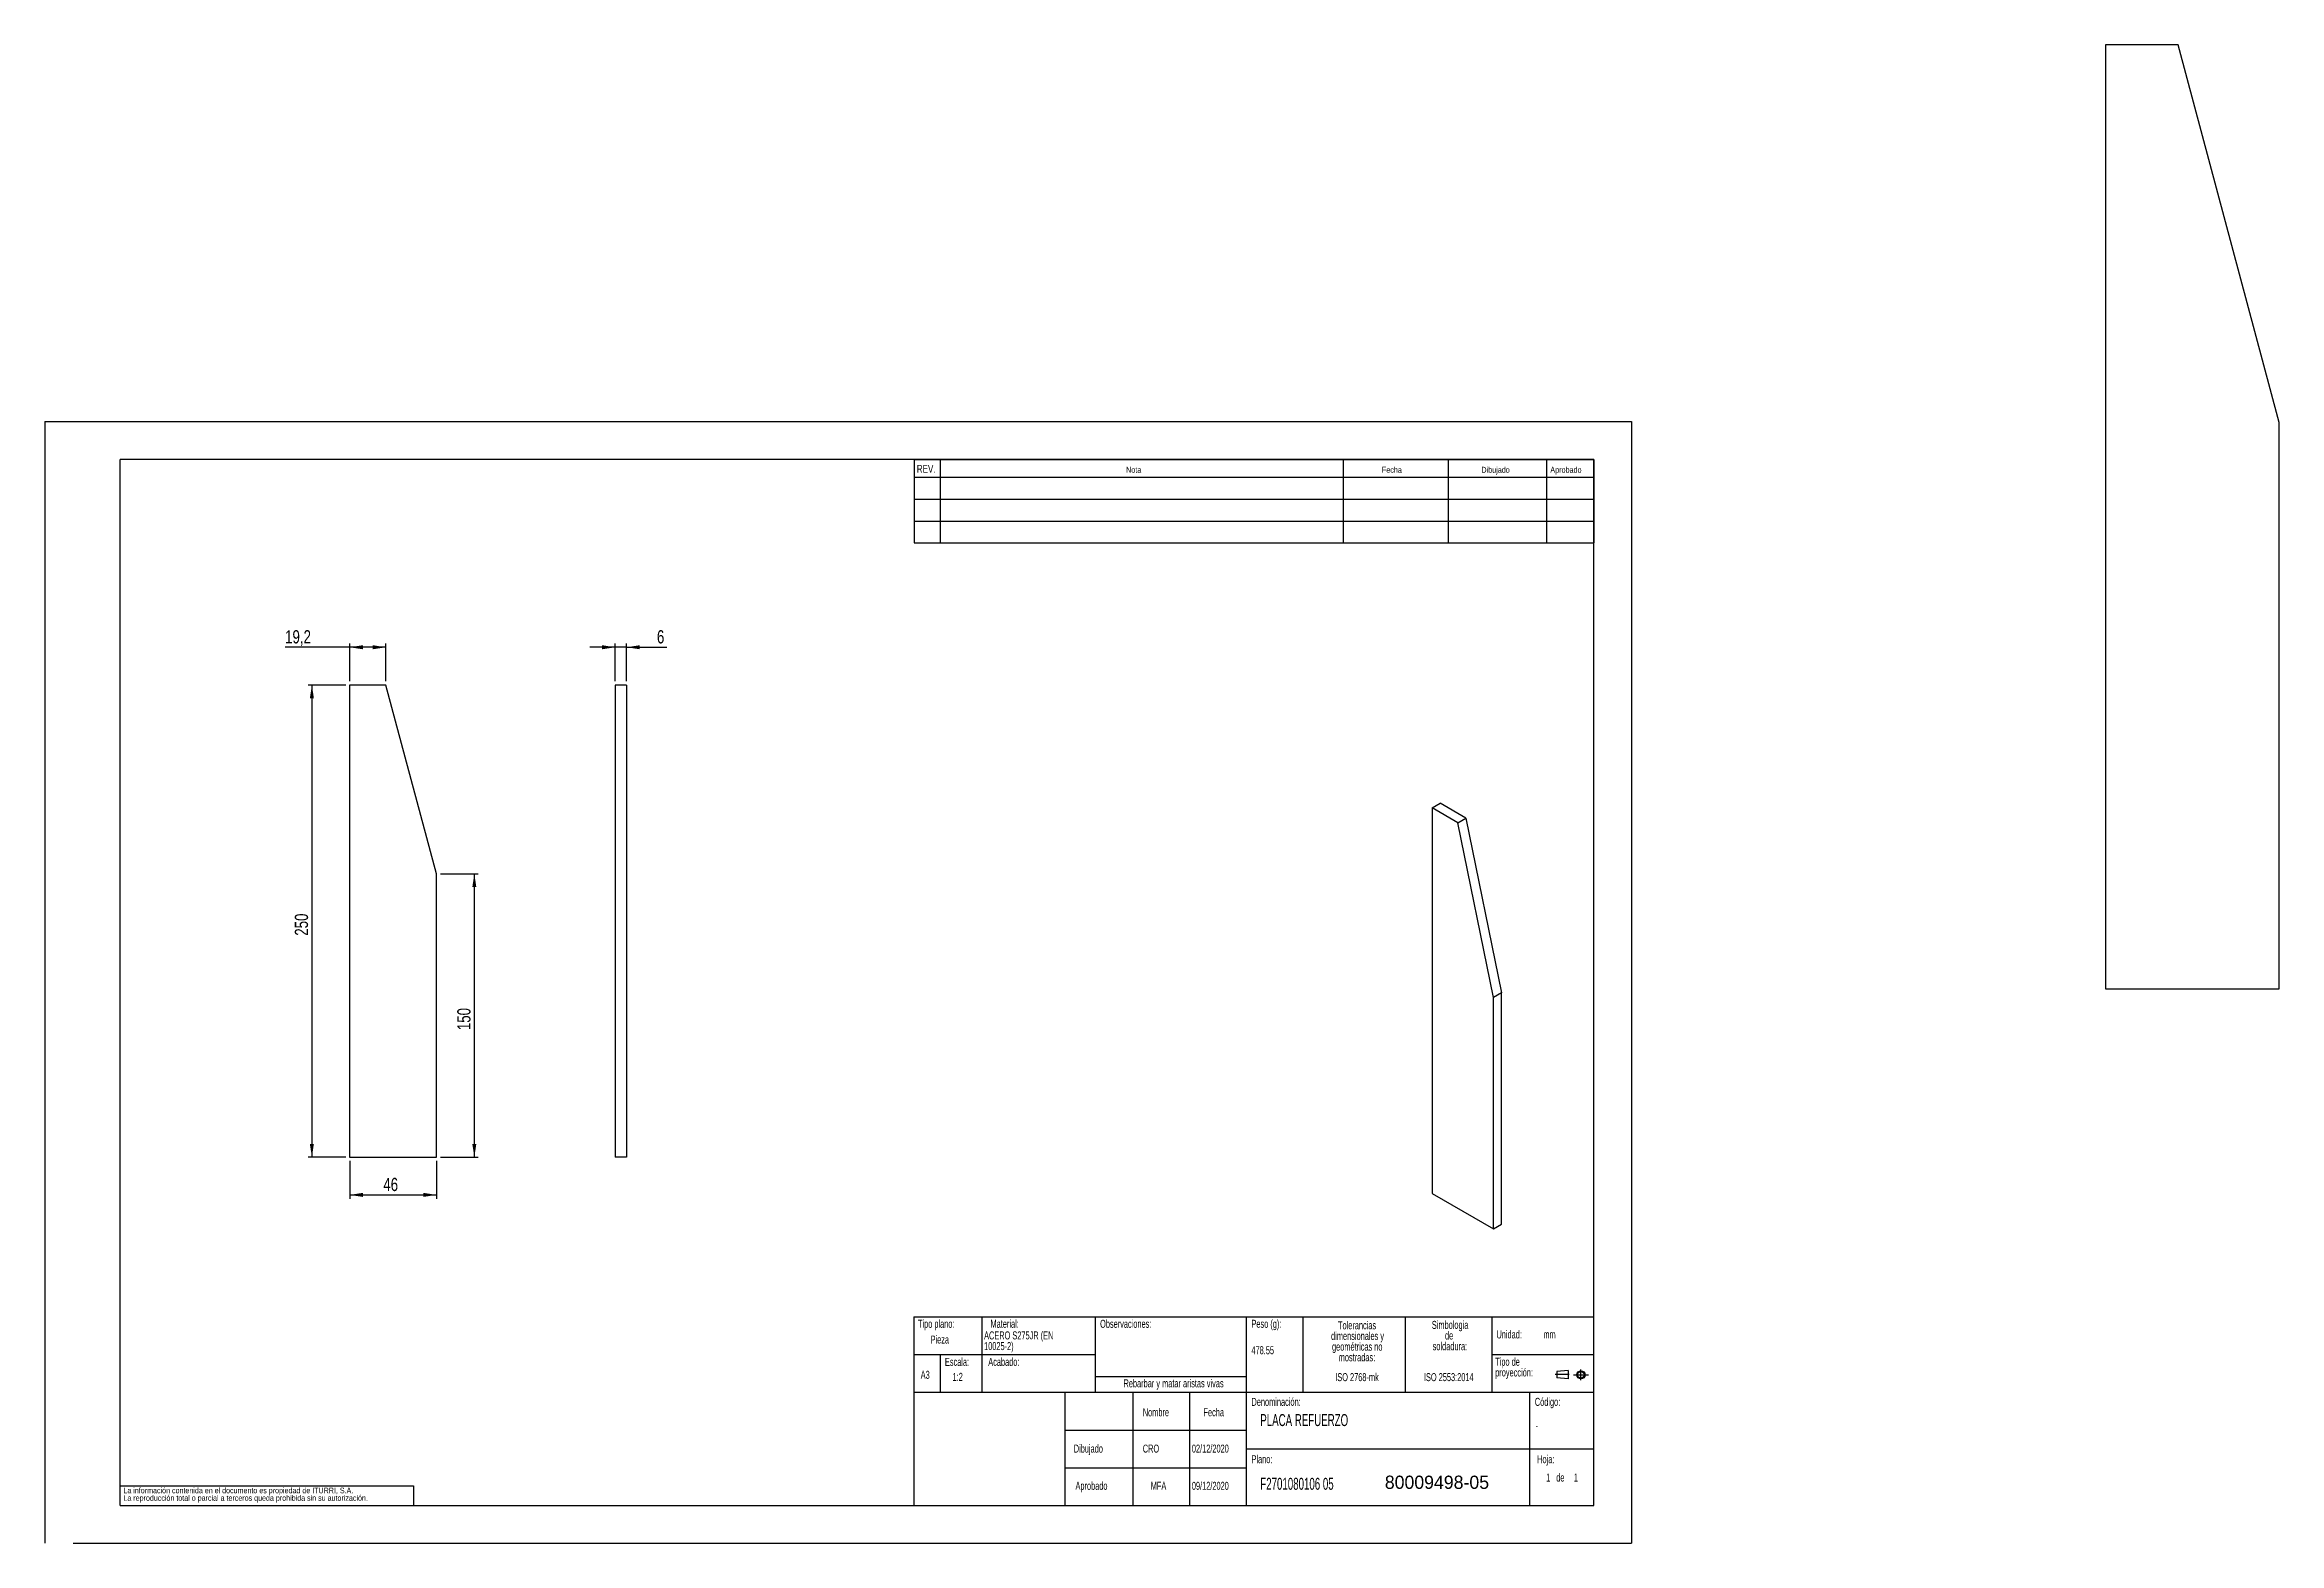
# Model space of a CAD drawing. Extents: x 0 to 2826, y 0 to 813.
# Drawn here: x 0 to 591, y 0 to 397 of the extents above.
import ezdxf

# ---------------------------------------------------------------- set-up
doc = ezdxf.new("R2010")
doc.units = 0
doc.linetypes.add('SLD-CENTRADA-TRAZOS-LARGOS', pattern=[19.05, 15.24, -1.27, 1.27, -1.27])
doc.linetypes.add('SLD-CONTINUA', pattern=[0])
doc.layers.get('0').update_dxf_attribs({"linetype": 'CONTINUOUS'})
doc.layers.add('FORMATO', color=7, linetype='SLD-CONTINUA')
doc.layers.add('SLD-0', color=179, linetype='SLD-CONTINUA')
doc.styles.add('SLDTEXTSTYLE0', font='TXT', dxfattribs={"width": 0.605})
doc.styles.add('SLDTEXTSTYLE1', font='TXT', dxfattribs={"width": 0.75})
doc.dimstyles.new('SLDDIMSTYLE0', dxfattribs={"dimtxt": 3.5, "dimasz": 3.5, "dimexe": 0, "dimexo": 0.0625, "dimgap": 0.875, "dimtad": 1, "dimdec": 1, "dimlfac": 2, "dimrnd": 1e-09, "dimzin": 12, "dimdsep": 46, "dimtxsty": 'SLDTEXTSTYLE1', "dimsah": 1, "dimcen": 0.09, "dimadec": 0, "dimazin": 0, "dimtfac": 1, "dimtdec": 1, "dimtofl": 0, "dimtmove": 0, "dimatfit": 3, "dimfxl": 1, "dimtolj": 1, "dimtzin": 12, "dimarcsym": 0})
doc.dimstyles.new('SLDDIMSTYLE1', dxfattribs={"dimtxt": 3.5, "dimasz": 3.5, "dimexe": 0, "dimexo": 0.0625, "dimgap": 0.875, "dimtad": 1, "dimdec": 1, "dimlfac": 2, "dimrnd": 1e-09, "dimzin": 12, "dimdsep": 46, "dimtxsty": 'SLDTEXTSTYLE1', "dimsah": 1, "dimcen": 0.09, "dimadec": 0, "dimazin": 0, "dimtfac": 1, "dimtdec": 1, "dimtmove": 0, "dimatfit": 0, "dimfxl": 1, "dimtolj": 1, "dimtzin": 12, "dimarcsym": 0})

# ---------------------------------------------------------------- blocks, each defined once
blk = doc.blocks.new('BLOQUE3')
at = {"color": 7, "linetype": 'SLD-CENTRADA-TRAZOS-LARGOS'}
for p, q in [((397.92, 130.06), (394.8, 130.06)), ((398.88, 130.02), (402.16, 130.02)), ((400.52, 128.85), (400.52, 131.19))]:
    blk.add_line(p, q, dxfattribs=at)
at = {"color": 7, "linetype": 'SLD-CONTINUA'}
for p, q in [((397.68, 130.95), (395.23, 130.77)), ((395.23, 130.77), (395.23, 129.34)), ((397.68, 129.16), (395.23, 129.34)), ((397.68, 130.95), (397.68, 129.16))]:
    blk.add_line(p, q, dxfattribs=at)
for radius in [0.892, 0.713]:
    blk.add_circle((400.52, 130.02), radius, dxfattribs=at)
blk = doc.blocks.new('SW_NOTE_0')
at = {"layer": 'SLD-0', "color": 0, "attachment_point": 2, "style": 'SLDTEXTSTYLE0'}
for s, insert, char_height in [('dimensionales y', (7.54, -0.09), 2.1167), ('Tolerancias', (7.41, 2.73), 2.1167), ('geométricas no', (7.46, -2.92), 2.1167), ('mostradas:', (7.38, -5.74), 2.117)]:
    blk.add_mtext(s, dxfattribs=dict(at, insert=insert, char_height=char_height))
blk = doc.blocks.new('SW_NOTE_0_1')
at = {"layer": 'SLD-0', "color": 0, "attachment_point": 1, "style": 'SLDTEXTSTYLE0'}
for s, insert, char_height in [('Tipo de', (0, 2.73), 2.117), ('proyección:', (0, -0.09), 2.1167)]:
    blk.add_mtext(s, dxfattribs=dict(at, insert=insert, char_height=char_height))
blk = doc.blocks.new('SW_NOTE_0_2')
at = {"layer": 'SLD-0', "color": 0, "char_height": 2.117, "attachment_point": 2, "style": 'SLDTEXTSTYLE0'}
for s, insert in [('Simbologia', (7.11, 2.73)), ('de', (6.84, -0.09)), ('soldadura:', (7.06, -2.92))]:
    blk.add_mtext(s, dxfattribs=dict(at, insert=insert))
blk = doc.blocks.new('SW_NOTE_0_3')
at = {"layer": 'SLD-0', "color": 0, "attachment_point": 1, "style": 'SLDTEXTSTYLE0'}
for s, insert, char_height in [('ACERO S275JR (EN', (0, 2.73), 2.1167), ('10025-2)', (0, -0.09), 2.117)]:
    blk.add_mtext(s, dxfattribs=dict(at, insert=insert, char_height=char_height))
blk = doc.blocks.new('SW_NOTE_0_4')
at = {"layer": 'SLD-0', "color": 0, "char_height": 1.5, "attachment_point": 1, "style": 'SLDTEXTSTYLE1'}
for s, insert in [('La información contenida en el documento es propiedad de ITURRI, S.A.', (0, 1.93)), ('La reproducción total o parcial a terceros queda prohibida sin su autorización.', (0, -0.07))]:
    blk.add_mtext(s, dxfattribs=dict(at, insert=insert))
blk = doc.blocks.new('SW_NOTE_0_5')
at = {"layer": 'SLD-0', "color": 0, "attachment_point": 2, "style": 'SLDTEXTSTYLE0'}
for s, insert, char_height in [('dimensionales y', (7.54, -0.09), 2.1167), ('Tolerancias', (7.41, 2.73), 2.1167), ('geométricas no', (7.46, -2.92), 2.1167), ('mostradas:', (7.38, -5.74), 2.117)]:
    blk.add_mtext(s, dxfattribs=dict(at, insert=insert, char_height=char_height))
blk = doc.blocks.new('SW_NOTE_0_6')
at = {"layer": 'SLD-0', "color": 0, "attachment_point": 1, "style": 'SLDTEXTSTYLE0'}
for s, insert, char_height in [('Tipo de', (0, 2.73), 2.117), ('proyección:', (0, -0.09), 2.1167)]:
    blk.add_mtext(s, dxfattribs=dict(at, insert=insert, char_height=char_height))
blk = doc.blocks.new('SW_NOTE_0_7')
at = {"layer": 'SLD-0', "color": 0, "char_height": 2.117, "attachment_point": 2, "style": 'SLDTEXTSTYLE0'}
for s, insert in [('Simbologia', (7.11, 2.73)), ('de', (6.84, -0.09)), ('soldadura:', (7.06, -2.92))]:
    blk.add_mtext(s, dxfattribs=dict(at, insert=insert))
blk = doc.blocks.new('SW_NOTE_0_8')
at = {"layer": 'SLD-0', "color": 0, "attachment_point": 1, "style": 'SLDTEXTSTYLE0'}
for s, insert, char_height in [('ACERO S275JR (EN', (0, 2.73), 2.1167), ('10025-2)', (0, -0.09), 2.117)]:
    blk.add_mtext(s, dxfattribs=dict(at, insert=insert, char_height=char_height))
blk = doc.blocks.new('SW_NOTE_0_9')
at = {"layer": 'SLD-0', "color": 0, "char_height": 1.5, "attachment_point": 1, "style": 'SLDTEXTSTYLE1'}
for s, insert in [('La información contenida en el documento es propiedad de ITURRI, S.A.', (0, 1.93)), ('La reproducción total o parcial a terceros queda prohibida sin su autorización.', (0, -0.07))]:
    blk.add_mtext(s, dxfattribs=dict(at, insert=insert))
blk = doc.blocks.new('_D')
at = {"layer": 'FORMATO', "color": 7, "transparency": 16777216}
for p, q in [((79.72, 227.25), (69.72, 227.25)), ((70.72, 227.25), (70.72, 102.25)), ((79.72, 102.25), (69.72, 102.25))]:
    blk.add_line(p, q, dxfattribs=at)
for points in [[(70.72, 227.25), (70.18, 223.75), (71.25, 223.75)], [(70.72, 102.25), (71.25, 105.75), (70.18, 105.75)]]:
    blk.add_solid(points, dxfattribs=at)
at = {"layer": 'FORMATO', "color": 7, "transparency": 16777216, "insert": (66.2, 160.88), "char_height": 3.5, "attachment_point": 1, "rotation": 90, "style": 'SLDTEXTSTYLE1'}
blk.add_mtext('250', dxfattribs=at)
blk = doc.blocks.new('_D_1')
at = {"layer": 'FORMATO', "color": 7, "transparency": 16777216}
for p, q in [((80.72, 101.25), (80.72, 91.25)), ((103.72, 101.25), (103.72, 91.25)), ((80.72, 92.25), (103.72, 92.25))]:
    blk.add_line(p, q, dxfattribs=at)
for points in [[(80.72, 92.25), (84.22, 91.72), (84.22, 92.79)], [(103.72, 92.25), (100.22, 92.79), (100.22, 91.72)]]:
    blk.add_solid(points, dxfattribs=at)
at = {"layer": 'FORMATO', "color": 7, "transparency": 16777216, "insert": (89.63, 96.77), "char_height": 3.5, "attachment_point": 1, "style": 'SLDTEXTSTYLE1'}
blk.add_mtext('46', dxfattribs=at)
blk = doc.blocks.new('_D_2')
at = {"layer": 'FORMATO', "color": 7, "transparency": 16777216}
for p, q in [((104.72, 177.25), (114.72, 177.25)), ((113.72, 102.25), (113.72, 177.25)), ((104.72, 102.25), (114.72, 102.25))]:
    blk.add_line(p, q, dxfattribs=at)
for points in [[(113.72, 177.25), (113.18, 173.75), (114.25, 173.75)], [(113.72, 102.25), (114.25, 105.75), (113.18, 105.75)]]:
    blk.add_solid(points, dxfattribs=at)
at = {"layer": 'FORMATO', "color": 7, "transparency": 16777216, "insert": (109.2, 135.88), "char_height": 3.5, "attachment_point": 1, "rotation": 90, "style": 'SLDTEXTSTYLE1'}
blk.add_mtext('150', dxfattribs=at)
blk = doc.blocks.new('_D_3')
at = {"layer": 'FORMATO', "color": 7, "transparency": 16777216}
for p, q in [((80.72, 237.25), (63.64, 237.25)), ((80.72, 228.25), (80.72, 238.25)), ((90.32, 237.25), (80.72, 237.25)), ((90.32, 228.25), (90.32, 238.25))]:
    blk.add_line(p, q, dxfattribs=at)
for points in [[(80.72, 237.25), (84.22, 236.72), (84.22, 237.79)], [(90.32, 237.25), (86.82, 237.79), (86.82, 236.72)]]:
    blk.add_solid(points, dxfattribs=at)
at = {"layer": 'FORMATO', "color": 7, "transparency": 16777216, "insert": (63.64, 241.77), "char_height": 3.5, "attachment_point": 1, "style": 'SLDTEXTSTYLE1'}
blk.add_mtext('19,2', dxfattribs=at)
blk = doc.blocks.new('_D_4')
at = {"layer": 'FORMATO', "color": 7, "transparency": 16777216}
for p, q in [((151.02, 237.25), (144.29, 237.25)), ((151.02, 228.25), (151.02, 238.25)), ((154.02, 237.25), (151.02, 237.25)), ((154.02, 228.25), (154.02, 238.25)), ((154.02, 237.25), (164.63, 237.25))]:
    blk.add_line(p, q, dxfattribs=at)
for points in [[(151.02, 237.25), (147.52, 237.79), (147.52, 236.72)], [(154.02, 237.25), (157.52, 236.72), (157.52, 237.79)]]:
    blk.add_solid(points, dxfattribs=at)
at = {"layer": 'FORMATO', "color": 7, "transparency": 16777216, "insert": (162.05, 241.77), "char_height": 3.5, "attachment_point": 1, "style": 'SLDTEXTSTYLE1'}
blk.add_mtext('6', dxfattribs=at)

msp = doc.modelspace()

# ---------------------------------------------------------------- linework, layer by layer
at = {"color": 7, "linetype": 'SLD-CONTINUA'}
for p, q in [((545.453, 396.798), (545.453, 146.798)), ((564.658, 396.798), (545.453, 396.798)), ((591.453, 296.798), (564.658, 396.798)), ((0, 297), (420, 297)), ((0, 297), (0, -0.001)), ((420, 297), (420, 0)), ((591.453, 146.798), (591.453, 296.798)), ((410, 287), (20, 287)), ((20, 10), (20, 287)), ((410, 10), (410, 287)), ((80.716, 227.254), (80.716, 102.254)), ((90.319, 227.254), (80.716, 227.254)), ((103.716, 177.254), (90.319, 227.254)), ((151.021, 227.254), (151.021, 102.254)), ((154.021, 227.254), (151.021, 227.254)), ((154.021, 227.254), (154.021, 102.254)), ((367.238, 194.718), (369.359, 195.943)), ((376.149, 192.023), (369.359, 195.943)), ((367.238, 194.718), (367.238, 92.65)), ((374.028, 190.798), (367.238, 194.718)), ((374.028, 190.798), (376.149, 192.023)), ((383.501, 144.502), (374.028, 190.798)), ((376.149, 192.023), (385.623, 145.727)), ((103.716, 102.254), (103.716, 177.254)), ((385.623, 145.727), (383.501, 144.502)), ((383.501, 83.262), (383.501, 144.502)), ((385.623, 84.486), (385.623, 145.727)), ((545.453, 146.798), (591.453, 146.798)), ((80.716, 102.254), (103.716, 102.254)), ((154.021, 102.254), (151.021, 102.254)), ((367.238, 92.65), (383.501, 83.262)), ((383.501, 83.262), (385.623, 84.486)), ((230, 60), (410, 60)), ((230, 60), (230, 10)), ((20, 10), (410, 10)), ((7.531, 0), (420, 0))]:
    msp.add_line(p, q, dxfattribs=at)
at = {"layer": 'FORMATO'}
for p, q in [((230.091, 287), (410, 287)), ((230.091, 287), (230.091, 264.866)), ((237.034, 287), (237.034, 264.866)), ((343.657, 287), (343.657, 264.866)), ((371.462, 287), (371.462, 264.866)), ((397.513, 287), (397.513, 264.866)), ((410, 287), (410, 264.866)), ((230.091, 282.266), (410, 282.266)), ((230.091, 276.466), (410, 276.466)), ((230.091, 270.666), (410, 270.666)), ((230.091, 264.866), (410, 264.866))]:
    msp.add_line(p, q, dxfattribs=at)
at = {"layer": 'SLD-0'}
for p, q in [((248, 60), (248, 40)), ((278, 60), (278, 40)), ((318, 60), (318, 40)), ((333, 60), (333, 40)), ((360.082, 60), (360.082, 40)), ((383, 60), (383, 40)), ((230, 50), (248, 50)), ((237, 50), (237, 40)), ((248, 50), (278, 50)), ((383, 50), (410, 50)), ((278, 44.158), (318, 44.158)), ((230, 40), (410, 40)), ((270, 40), (270, 10)), ((288, 40), (288, 10)), ((303, 40), (303, 10)), ((318, 40), (318, 10)), ((393, 40), (393, 10)), ((270, 30), (318, 30)), ((318, 25), (393, 25)), ((393, 25), (410, 25)), ((270, 20), (318, 20)), ((20.002, 15.245), (97.629, 15.245)), ((97.629, 15.245), (97.629, 10))]:
    msp.add_line(p, q, dxfattribs=at)

# ---------------------------------------------------------------- block references
at = {"color": 7, "linetype": 'Continuous', "xscale": 1.2, "yscale": 1.2, "zscale": 1.2}
msp.add_blockref('BLOQUE3', (-74.011, -111.408), dxfattribs=at)
msp.add_blockref('BLOQUE3', (-74.011, -111.408), dxfattribs=at)
at = {"layer": 'SLD-0'}
for name, p in [('SW_NOTE_0_3', (248.635, 53.377)), ('SW_NOTE_0_8', (248.635, 53.377)), ('SW_NOTE_0', (339.945, 56.056)), ('SW_NOTE_0_5', (339.945, 56.056)), ('SW_NOTE_0_2', (364.873, 56.166)), ('SW_NOTE_0_7', (364.873, 56.166)), ('SW_NOTE_0_1', (383.914, 46.391)), ('SW_NOTE_0_6', (383.914, 46.391)), ('SW_NOTE_0_4', (20.838, 12.819)), ('SW_NOTE_0_9', (20.838, 12.819))]:
    msp.add_blockref(name, p, dxfattribs=at)

# ---------------------------------------------------------------- texts
at = {"insert": (354.702, 17.917), "char_height": 3.5, "width": 30.0125, "attachment_point": 1}
msp.add_mtext('80009498-05', dxfattribs=at)
at = {"layer": 'FORMATO', "attachment_point": 1, "style": 'SLDTEXTSTYLE1'}
for s, insert, char_height in [('REV.', (230.836, 285.552), 2.1167), ('Nota', (286.224, 285.026), 1.5875), ('Fecha', (353.926, 285.026), 1.5875), ('Dibujado', (380.261, 285.026), 1.5875), ('Aprobado', (398.51, 285.026), 1.5875)]:
    msp.add_mtext(s, dxfattribs=dict(at, insert=insert, char_height=char_height))
at = {"layer": 'SLD-0', "style": 'SLDTEXTSTYLE0'}
for s, insert, char_height, attachment_point in [('Tipo plano:', (231.129, 59.181), 2.11667, 1), ('Tipo plano:', (231.129, 59.181), 2.11667, 1), ('Material:', (250.33, 59.181), 2.1167, 1), ('Material:', (250.33, 59.181), 2.1167, 1), ('Observaciones:', (279.339, 59.181), 2.11667, 1), ('Observaciones:', (279.339, 59.181), 2.11667, 1), ('Peso (g):', (319.403, 59.181), 2.1167, 1), ('Peso (g):', (319.403, 59.181), 2.1167, 1), ('Pieza', (234.473, 55.019), 2.1167, 1), ('Pieza', (234.473, 55.019), 2.1167, 1), ('Unidad:', (384.246, 56.371), 2.1167, 1), ('Unidad:', (384.246, 56.371), 2.1167, 1), ('mm', (396.662, 56.371), 2.1167, 1), ('mm', (396.662, 56.371), 2.1167, 1), ('Escala:', (238.263, 49.101), 2.1167, 1), ('Escala:', (238.263, 49.101), 2.1167, 1), ('Acabado:', (249.738, 49.101), 2.1167, 1), ('Acabado:', (249.738, 49.101), 2.1167, 1), ('478.55', (319.403, 52.181), 2.1167, 1), ('478.55', (319.403, 52.181), 2.1167, 1), ('A3', (231.859, 45.674), 2.1167, 1), ('A3', (231.859, 45.674), 2.1167, 1), ('1:2', (240.29, 45.135), 2.1167, 1), ('1:2', (240.29, 45.135), 2.1167, 1), ('Rebarbar y matar aristas vivas', (298.785, 43.424), 2.11667, 2), ('Rebarbar y matar aristas vivas', (298.785, 43.424), 2.11667, 2), ('ISO 2768-mk', (347.337, 45.06), 2.11667, 2), ('ISO 2768-mk', (347.337, 45.06), 2.11667, 2), ('ISO 2553:2014', (371.625, 45.06), 2.11667, 2), ('ISO 2553:2014', (371.625, 45.06), 2.11667, 2), ('Nombre', (290.638, 35.755), 2.1167, 1), ('Nombre', (290.638, 35.755), 2.1167, 1), ('Fecha', (306.708, 35.755), 2.1167, 1), ('Fecha', (306.708, 35.755), 2.1167, 1), ('Denominación:', (319.403, 38.514), 2.11667, 1), ('Denominación:', (319.403, 38.514), 2.11667, 1), ('Código:', (394.398, 38.514), 2.1167, 1), ('Código:', (394.398, 38.514), 2.1167, 1), ('PLACA REFUERZO', (321.739, 34.217), 3.175, 1), ('PLACA REFUERZO', (321.739, 34.217), 3.175, 1), ('-', (394.586, 32.193), 2.117, 1), ('-', (394.586, 32.193), 2.117, 1), ('Dibujado', (272.373, 26.14), 2.1167, 1), ('Dibujado', (272.373, 26.14), 2.1167, 1), ('CRO', (290.638, 26.14), 2.1167, 1), ('02/12/2020', (303.629, 26.14), 2.1167, 1), ('Plano:', (319.403, 23.338), 2.1167, 1), ('Plano:', (319.403, 23.338), 2.1167, 1), ('Hoja:', (395.014, 23.338), 2.1167, 1), ('Hoja:', (395.014, 23.338), 2.1167, 1), ('1', (397.413, 18.475), 2.117, 1), ('1', (397.413, 18.475), 2.117, 1), ('1', (397.413, 18.475), 2.117, 1), ('1', (397.413, 18.475), 2.117, 1), ('de', (400.078, 18.475), 2.1167, 1), ('de', (400.078, 18.475), 2.1167, 1), ('de', (400.078, 18.475), 2.1167, 1), ('de', (400.078, 18.475), 2.1167, 1), ('1', (404.731, 18.475), 2.117, 1), ('1', (404.731, 18.475), 2.117, 1), ('1', (404.731, 18.475), 2.117, 1), ('1', (404.731, 18.475), 2.117, 1), ('Aprobado', (272.825, 16.282), 2.1167, 1), ('Aprobado', (272.825, 16.282), 2.1167, 1), ('MFA', (292.735, 16.282), 2.1167, 1), ('09/12/2020', (303.629, 16.282), 2.1167, 1), ('F2701080106 05', (321.739, 17.347), 3.175, 1), ('F2701080106 05', (321.739, 17.347), 3.175, 1)]:
    msp.add_mtext(s, dxfattribs=dict(at, insert=insert, char_height=char_height, attachment_point=attachment_point))

# ---------------------------------------------------------------- dimensions: what is measured, and where the dimension line sits
at = {"layer": 'FORMATO', "color": 7}
for base, p1, p2, angle, picture, middle in [((80.716, 237.254), (90.319, 227.254), (80.716, 227.254), 0, '_D_3', (68.167, 237.254)), ((70.716, 102.254), (80.716, 227.254), (80.716, 102.254), 90, '_D', (70.716, 164.754)), ((113.716, 177.254), (103.716, 102.254), (103.716, 177.254), 90, '_D_2', (113.716, 139.754))]:
    dim = msp.add_linear_dim(base=base, p1=p1, p2=p2, angle=angle, dimstyle='SLDDIMSTYLE0', dxfattribs=at)
    dim.commit()
    dim.dimension.update_dxf_attribs({"geometry": picture, "text_midpoint": middle, "dimtype": 160})
for base, p1, p2, dimstyle, picture, middle in [((151.021, 237.254), (154.021, 227.254), (151.021, 227.254), 'SLDDIMSTYLE1', '_D_4', (163.338, 237.254)), ((103.716, 92.254), (80.716, 102.254), (103.716, 102.254), 'SLDDIMSTYLE0', '_D_1', (92.216, 92.254))]:
    dim = msp.add_linear_dim(base=base, p1=p1, p2=p2, dimstyle=dimstyle, dxfattribs=at)
    dim.commit()
    dim.dimension.update_dxf_attribs({"geometry": picture, "text_midpoint": middle, "dimtype": 160})

doc.saveas('drawing.dxf')
